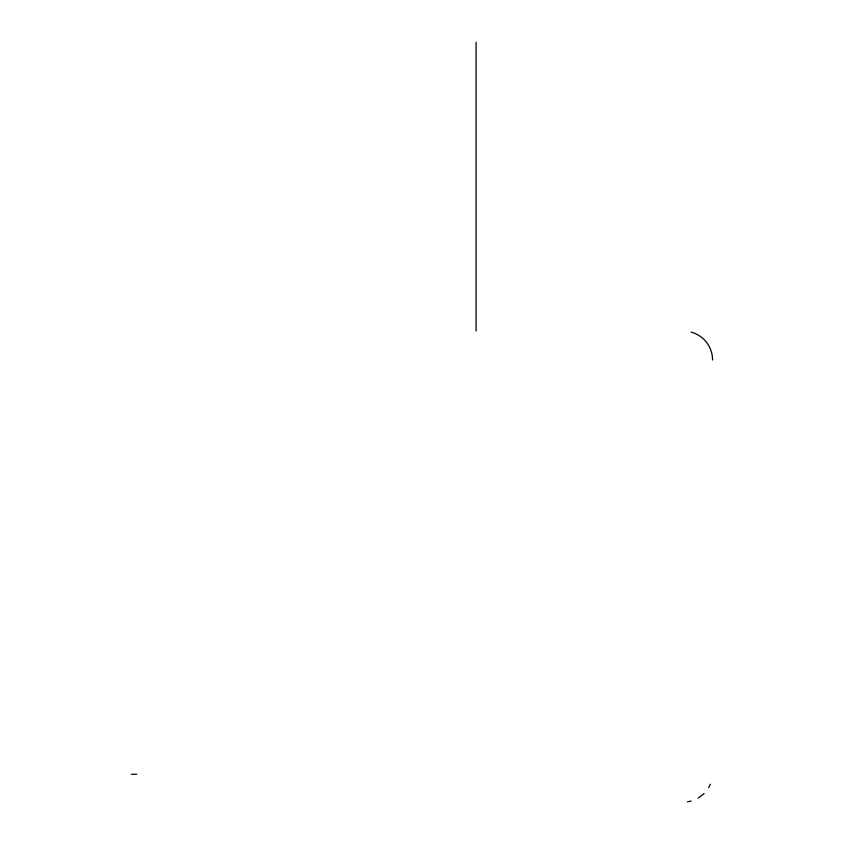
<?xml version="1.0" encoding="UTF-8"?>
<svg xmlns="http://www.w3.org/2000/svg" width="844" height="844" viewBox="0 0 844 844"><rect width="100%" height="100%" fill="white"/><g stroke="black" fill="none" stroke-linecap="round" stroke-linejoin="round"><path stroke-width="1.27" d="M708.686 787.6L710.353 784.213M704.096 793.582L698.115 798.181M687.438 801.8L691.141 801.061M131.442 774.254L136.728 774.254M476.09 42.2L476.09 331.112M691.141 332.103A28.896 28.896 0 0 1 712.558 360.008"/></g></svg>
